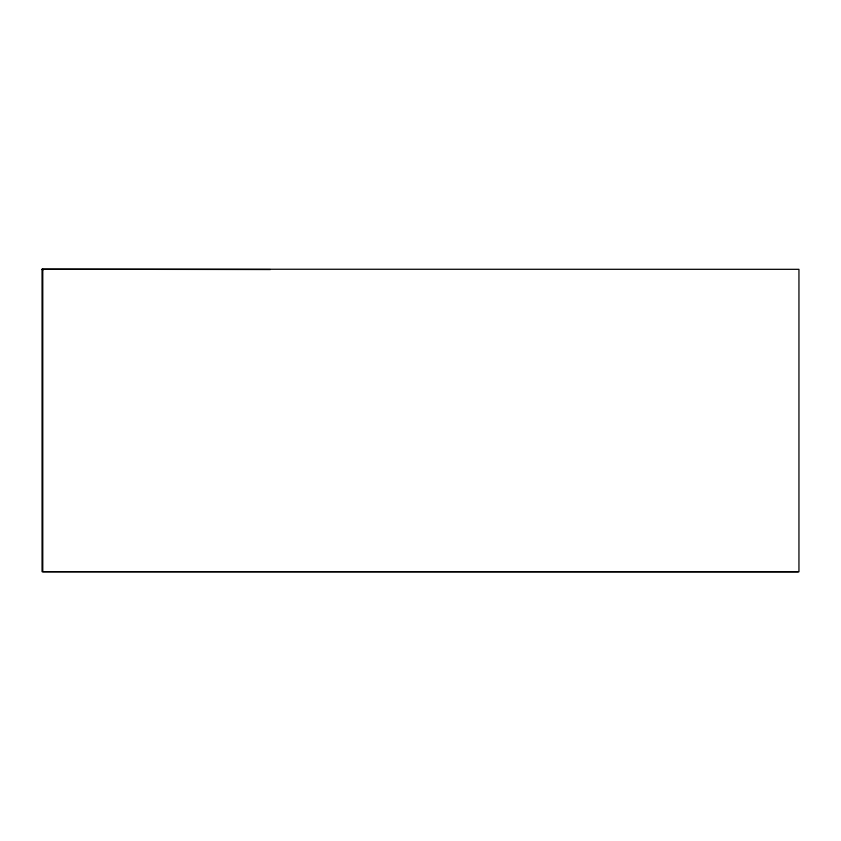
<?xml version="1.0" encoding="UTF-8"?>
<svg xmlns="http://www.w3.org/2000/svg" width="841" height="841" viewBox="0 0 841 841"><rect width="100%" height="100%" fill="white"/><g stroke="black" fill="none" stroke-linecap="round" stroke-linejoin="round"><path stroke-width="1.26" d="M798.214 571.785L42.05 571.68L42.05 269.215L798.95 269.32L798.95 571.785L42.786 571.785L42.786 269.32M270.424 269.541L42.05 269.215L42.786 270.287"/></g></svg>
